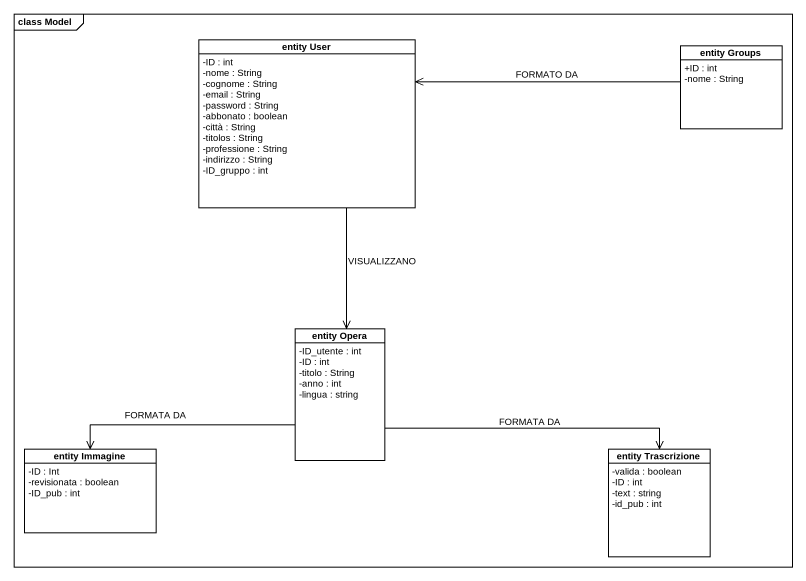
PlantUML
@startuml
mainframe class Model
hide circle
hide empty members
skinparam classAttributeIconSize 0
class "entity User" as entity_User {
  -ID : int
  -nome : String
  -cognome : String
  -email : String
  -password : String
  -abbonato : boolean
  -città : String
  -titolos : String
  -professione : String
  -indirizzo : String
  -ID_gruppo : int
}
class "entity Groups" as entity_Groups {
  +ID : int
  -nome : String
}
class "entity Opera" as entity_Opera {
  -ID_utente : int
  -ID : int
  -titolo : String
  -anno : int
  -lingua : string
}
class "entity Immagine" as entity_Immagine {
  -ID : Int
  -revisionata : boolean
  -ID_pub : int
}
class "entity Trascrizione" as entity_Trascrizione {
  -valida : boolean
  -ID : int
  -text : string
  -id_pub : int
}
entity_User --> entity_Opera : VISUALIZZANO
entity_Groups -left-> entity_User : FORMATO DA
entity_Opera -left-> entity_Immagine : FORMATA DA
entity_Opera -right-> entity_Trascrizione : FORMATA DA
@enduml
